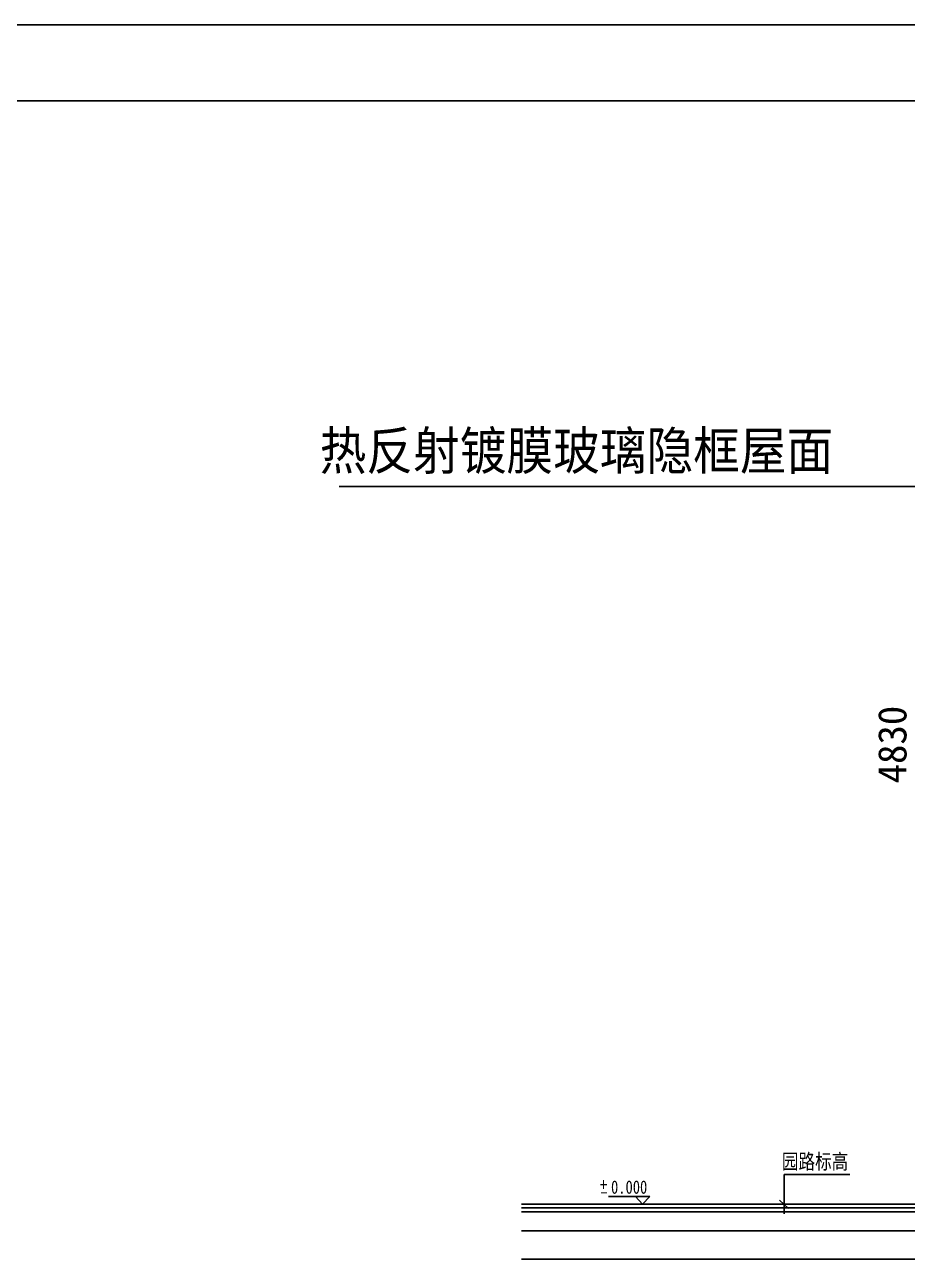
# Model space of a CAD drawing. Extents: x -1427565 to -564030, y -474674 to 219973.
# Drawn here: x -580579 to -575937, y -210144 to -203657 of the extents above; entities that cross this region are included whole.
import ezdxf

# ---------------------------------------------------------------- set-up
doc = ezdxf.new("R2010")
doc.units = 0
doc.header["$LTSCALE"] = 100
doc.header["$MEASUREMENT"] = 0
doc.layers.get('0').update_dxf_attribs({"linetype": 'CONTINUOUS'})
doc.layers.add('INSERT', color=7, linetype='CONTINUOUS')
doc.layers.add('TEXT', color=7, linetype='CONTINUOUS')
doc.styles.get("Standard").update_dxf_attribs({"font": 'simsun.ttf'})

msp = doc.modelspace()

# ---------------------------------------------------------------- linework, layer by layer
at = {"color": 2}
msp.add_line((-573534, -206082.9), (-578924.4, -206082.9), dxfattribs=at)
at = {"color": 7}
for p, q in [((-577508.8, -209815.2, -548.6), (-577290.6, -209815.2, -548.6)), ((-577367.4, -209815.2, -548.6), (-577329, -209854.5, -891.4)), ((-577290.6, -209815.2, -548.6), (-577329, -209854.5, -891.4)), ((-574127.8, -209854.5, -891.4), (-577966.8, -209854.5, -891.4)), ((-574197.8, -209874.5, -891.4), (-577966.8, -209874.5, -891.4)), ((-574197.8, -209894.5, -891.4), (-577966.8, -209894.5, -891.4)), ((-574507.8, -209994.5, -891.4), (-577966.8, -209994.5, -891.4)), ((-574507.8, -210144.5, -891.4), (-577966.8, -210144.5, -891.4))]:
    msp.add_line(p, q, dxfattribs=at)
at = {"layer": 'INSERT', "color": 2}
for p, q in [((-564029.8, -203656.6, -457.1), (-593029.8, -203656.6, -457.1)), ((-576585, -209699.5, -1234.3), (-576240.4, -209699.5, -1234.3)), ((-576585, -209906.2, -1234.3), (-576585, -209699.5, -1234.3)), ((-576609.4, -209833.2, -1234.3), (-576561.3, -209877.2, -1234.3))]:
    msp.add_line(p, q, dxfattribs=at)
at = {"layer": 'INSERT', "color": 4}
msp.add_line((-564429.8, -204056.6, -457.1), (-592629.8, -204056.6, -457.1), dxfattribs=at)

# ---------------------------------------------------------------- texts
at = {"width": 0.9}
msp.add_text('热反射镀膜玻璃隐框屋面', height=200, dxfattribs=at).set_placement((-579027.3, -205995.2, -6971.4))
at = {"color": 9, "linetype": 'BYBLOCK', "insert": (-576015.4, -207439.5), "char_height": 150, "attachment_point": 5, "rotation": 90}
msp.add_mtext('\\A1;4830', dxfattribs=at)
at = {"layer": 'TEXT', "width": 0.8}
for s, height, p in [('园路标高', 80, (-576597, -209670.7, -2259.4)), ('+', 70, (-577553.4, -209786.9, -2259.4)), ('0.000', 70, (-577495.3, -209799.8, -2259.4)), ('_', 70, (-577551.3, -209784.7, -2259.4))]:
    msp.add_text(s, height=height, dxfattribs=at).set_placement(p)

doc.saveas('drawing.dxf')
